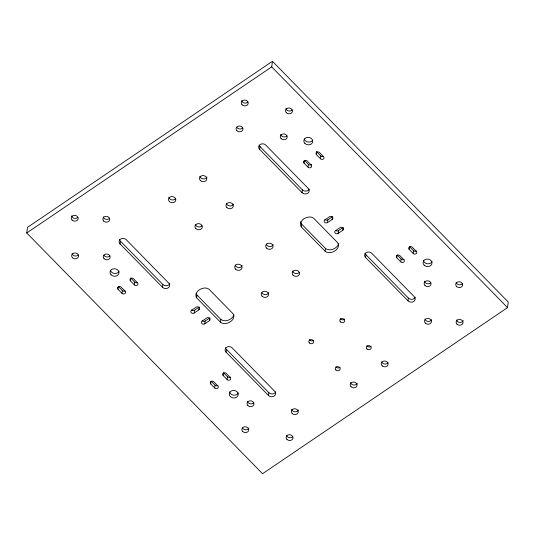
<?xml version="1.0" encoding="UTF-8"?>
<svg xmlns="http://www.w3.org/2000/svg" width="535" height="535" viewBox="0 0 535 535"><rect width="100%" height="100%" fill="white"/><g stroke="black" fill="none" stroke-linecap="round" stroke-linejoin="round"><path stroke-width="0.8" d="M26.75 232.972L27.472 227.388L272.442 61.291L508.25 302.028L507.528 307.612L262.558 473.709L26.75 232.972L271.72 66.875L272.442 61.291M120.081 243.96A4.086 3.411 7.4 0 1 120.535 239.152A4.086 3.411 7.4 0 1 126.28 239.754L168.672 283.035A4.086 3.411 7.4 0 1 168.224 287.843A4.086 3.411 7.4 0 1 162.473 287.241L120.081 243.96L120.442 241.171A4.086 3.411 7.4 0 1 119.532 239.54M118.008 289.254A2.046 1.705 7.4 0 1 118.228 286.854A2.046 1.705 7.4 0 1 121.104 287.155L125.083 291.214A2.046 1.705 7.4 0 1 124.856 293.615A2.046 1.705 7.4 0 1 121.98 293.314L118.008 289.254L118.369 286.466L122.341 290.525A2.046 1.705 7.4 0 0 125.217 290.826M121.98 293.314L122.341 290.525M130.406 280.848A2.046 1.705 7.4 0 1 130.634 278.441A2.046 1.705 7.4 0 1 133.509 278.742L137.482 282.801A2.046 1.705 7.4 0 1 137.261 285.202A2.046 1.705 7.4 0 1 134.385 284.901L130.406 280.848L130.774 278.053L134.746 282.112A2.046 1.705 7.4 0 0 137.622 282.413M134.385 284.901L134.746 282.112M162.473 287.241L162.834 284.446L120.442 241.171M194.172 313.015L194.533 310.22L199.18 307.07L198.819 309.859L194.172 313.015A2.046 1.705 7.4 0 1 191.296 312.714A2.046 1.705 7.4 0 1 191.517 310.307L196.171 307.157A2.046 1.705 7.4 0 1 199.047 307.458A2.046 1.705 7.4 0 1 198.819 309.859M196.619 297.848C192.901 291.515 204.216 285.135 209.158 289.348L232.999 313.691C236.871 320.077 225.416 326.531 220.467 322.19L196.619 297.848L196.98 295.059L196.084 293.387M204.765 323.835L205.132 321.04L209.78 317.89L209.419 320.679L204.765 323.835A2.046 1.705 7.4 0 1 201.889 323.535A2.046 1.705 7.4 0 1 202.116 321.127L206.771 317.977A2.046 1.705 7.4 0 1 209.646 318.278A2.046 1.705 7.4 0 1 209.419 320.679M210.736 383.929A2.046 1.705 7.4 0 1 210.964 381.522A2.046 1.705 7.4 0 1 213.839 381.823L217.812 385.882A2.046 1.705 7.4 0 1 217.584 388.29A2.046 1.705 7.4 0 1 214.716 387.989L210.736 383.929L211.098 381.141L215.077 385.193A2.046 1.705 7.4 0 0 217.952 385.494M220.467 322.19L220.828 319.402L196.98 295.059M214.716 387.989L215.077 385.193M226.058 352.157A4.086 3.411 7.4 0 1 226.512 347.349A4.086 3.411 7.4 0 1 232.264 347.951L274.656 391.232A4.086 3.411 7.4 0 1 274.201 396.04A4.086 3.411 7.4 0 1 268.45 395.439L226.058 352.157L226.425 349.368A4.086 3.411 7.4 0 1 225.516 347.73M223.142 375.516A2.046 1.705 7.4 0 1 223.369 373.116A2.046 1.705 7.4 0 1 226.245 373.417L230.217 377.476A2.046 1.705 7.4 0 1 229.99 379.877A2.046 1.705 7.4 0 1 227.114 379.576L223.142 375.516L223.503 372.728L227.475 376.787A2.046 1.705 7.4 0 0 230.351 377.088M227.114 379.576L227.475 376.787M259.622 149.352A4.086 3.411 7.4 0 1 260.07 144.544A4.086 3.411 7.4 0 1 265.821 145.145L308.213 188.42A4.086 3.411 7.4 0 1 307.765 193.229A4.086 3.411 7.4 0 1 302.014 192.627L259.622 149.352L259.983 146.557A4.086 3.411 7.4 0 1 259.401 145.787M268.45 395.439L268.817 392.643L226.425 349.368M304.061 163.108A2.046 1.705 7.4 0 1 304.281 160.701A2.046 1.705 7.4 0 1 307.157 161.002L311.136 165.061A2.046 1.705 7.4 0 1 310.909 167.468A2.046 1.705 7.4 0 1 308.033 167.167L304.061 163.108L304.422 160.319L308.394 164.372A2.046 1.705 7.4 0 0 311.624 164.359M302.014 192.627L302.375 189.838L259.983 146.557M308.033 167.167L308.394 164.372M301.272 226.887C297.4 220.507 308.855 214.053 313.811 218.387L337.659 242.736C341.531 249.116 330.075 255.57 325.12 251.229L301.272 226.887L301.64 224.098L300.657 221.778M316.459 154.695A2.046 1.705 7.4 0 1 316.687 152.294A2.046 1.705 7.4 0 1 319.562 152.595L323.535 156.655A2.046 1.705 7.4 0 1 323.314 159.055A2.046 1.705 7.4 0 1 320.438 158.755L316.459 154.695L316.827 151.907A2.046 1.705 7.4 0 1 316.533 151.519M320.438 158.755L320.799 155.966L316.827 151.907M327.507 222.607L327.868 219.818L332.523 216.662L332.155 219.45L327.507 222.607A2.046 1.705 7.4 0 1 324.631 222.306A2.046 1.705 7.4 0 1 324.859 219.898L329.507 216.749A2.046 1.705 7.4 0 1 332.382 217.049A2.046 1.705 7.4 0 1 332.155 219.45M325.12 251.229L325.481 248.441L301.64 224.098M338.107 233.427L338.468 230.638L343.116 227.482L342.754 230.271L338.107 233.427A2.046 1.705 7.4 0 1 335.231 233.126A2.046 1.705 7.4 0 1 335.458 230.719L340.106 227.569A2.046 1.705 7.4 0 1 342.982 227.87A2.046 1.705 7.4 0 1 342.754 230.271M365.599 257.549A4.086 3.411 7.4 0 1 366.054 252.741A4.086 3.411 7.4 0 1 371.805 253.343L414.197 296.617A4.086 3.411 7.4 0 1 413.742 301.426A4.086 3.411 7.4 0 1 407.991 300.824L365.599 257.549L365.96 254.754A4.086 3.411 7.4 0 1 365.051 253.122M396.789 257.776A2.046 1.705 7.4 0 1 397.017 255.376A2.046 1.705 7.4 0 1 399.892 255.676L403.865 259.736A2.046 1.705 7.4 0 1 403.637 262.137A2.046 1.705 7.4 0 1 400.768 261.836L396.789 257.776L397.151 254.988L401.13 259.047A2.046 1.705 7.4 0 0 404.005 259.348M400.768 261.836L401.13 259.047M409.195 249.37A2.046 1.705 7.4 0 1 409.422 246.963A2.046 1.705 7.4 0 1 412.298 247.264L416.27 251.323A2.046 1.705 7.4 0 1 416.043 253.73A2.046 1.705 7.4 0 1 413.167 253.429L409.195 249.37L409.556 246.582L413.528 250.634A2.046 1.705 7.4 0 0 416.404 250.935M413.167 253.429L413.528 250.634M407.991 300.824L408.352 298.035L365.96 254.754M338.815 243.639C337.057 248.548 329.888 251.838 325.481 248.441M234.042 314.954C232.056 319.609 225.141 322.739 220.828 319.402M271.72 66.875L507.528 307.612M247.932 101.944A3.478 2.902 7.4 0 1 244.355 103.001A3.478 2.902 7.4 0 1 241.666 100.58M242.729 127.878A3.478 2.902 7.4 0 1 236.744 127.25M286.981 135.803A3.478 2.902 7.4 0 1 283.403 136.86A3.478 2.902 7.4 0 1 280.714 134.445M292.184 109.869A3.478 2.902 7.4 0 1 288.606 110.932A3.478 2.902 7.4 0 1 285.917 108.511M463.21 320.639A3.478 2.902 7.4 0 1 459.665 322.431A3.478 2.902 7.4 0 1 456.529 319.937M431.631 319.642A3.478 2.902 7.4 0 1 428.087 321.435A3.478 2.902 7.4 0 1 424.951 318.947M430.815 282.647A3.478 2.902 7.4 0 1 427.238 283.704A3.478 2.902 7.4 0 1 424.549 281.29M462.394 283.637A3.478 2.902 7.4 0 1 458.816 284.7A3.478 2.902 7.4 0 1 456.128 282.279M77.916 217.217A3.478 2.902 7.4 0 1 74.338 218.28A3.478 2.902 7.4 0 1 71.65 215.859M109.494 218.213A3.478 2.902 7.4 0 1 105.917 219.27A3.478 2.902 7.4 0 1 103.228 216.849M109.896 255.87A3.478 2.902 7.4 0 1 103.91 255.242M78.317 254.881A3.478 2.902 7.4 0 1 74.739 255.937A3.478 2.902 7.4 0 1 72.051 253.516M292.779 436.573A3.478 2.902 7.4 0 1 289.201 437.63A3.478 2.902 7.4 0 1 286.513 435.216M298.396 409.977A3.478 2.902 7.4 0 1 294.859 411.769A3.478 2.902 7.4 0 1 291.722 409.282M253.737 402.715A3.478 2.902 7.4 0 1 250.159 403.771A3.478 2.902 7.4 0 1 247.471 401.357M248.942 427.987A3.478 2.902 7.4 0 1 245.853 429.799A3.478 2.902 7.4 0 1 242.542 428.02M273.218 244.622A3.678 3.07 7.4 0 1 269.473 246.521A3.678 3.07 7.4 0 1 266.149 243.886M242.208 265.648A3.678 3.07 7.4 0 1 238.463 267.547A3.678 3.07 7.4 0 1 235.139 264.912M268.704 292.698A3.678 3.07 7.4 0 1 265.434 294.618A3.678 3.07 7.4 0 1 261.929 292.732M299.279 272.375A3.678 3.07 7.4 0 1 295.487 273.492A3.678 3.07 7.4 0 1 292.645 270.931M175.534 198.726A3.678 3.07 7.4 0 1 171.748 199.849A3.678 3.07 7.4 0 1 168.899 197.288M202.029 225.777A3.678 3.07 7.4 0 1 198.244 226.9A3.678 3.07 7.4 0 1 195.395 224.339M206.978 177.005A3.678 3.07 7.4 0 1 203.233 178.897A3.678 3.07 7.4 0 1 199.909 176.262M233.474 204.049A3.678 3.07 7.4 0 1 229.729 205.948A3.678 3.07 7.4 0 1 226.405 203.313M275.759 391.834A4.086 3.411 7.4 0 1 268.817 392.643M415.3 297.226A4.086 3.411 7.4 0 1 408.352 298.035M309.324 189.029A4.086 3.411 7.4 0 1 302.375 189.838M169.782 283.637A4.086 3.411 7.4 0 1 162.834 284.446M388.089 362.583A3.478 2.902 7.4 0 1 384.712 364.014A3.478 2.902 7.4 0 1 381.702 361.874M357.266 383.247A3.478 2.902 7.4 0 1 353.729 385.039A3.478 2.902 7.4 0 1 350.592 382.552M344.634 319.087A2.454 2.046 7.4 0 1 340.407 318.646M340.12 367.164A2.454 2.046 7.4 0 1 335.893 366.722M313.202 340.494A2.454 2.046 7.4 0 1 309.404 339.671M432.119 261.448A4.501 3.752 7.4 0 1 427.539 263.768A4.501 3.752 7.4 0 1 423.479 260.545M312.36 140.585A4.501 3.752 7.4 0 1 307.732 141.956A4.501 3.752 7.4 0 1 304.254 138.826M238.316 392.857A4.501 3.752 7.4 0 1 233.735 395.171A4.501 3.752 7.4 0 1 229.675 391.948M119.091 271.131A4.501 3.752 7.4 0 1 114.51 273.452A4.501 3.752 7.4 0 1 110.451 270.228M371.13 346.138A2.454 2.046 7.4 0 1 366.903 345.697M194.533 310.22A2.046 1.705 7.4 0 1 191.657 309.919M205.132 321.04A2.046 1.705 7.4 0 1 202.257 320.739M338.468 230.638A2.046 1.705 7.4 0 1 335.592 230.338M327.868 219.818A2.046 1.705 7.4 0 1 324.992 219.517M323.227 156.494A2.046 1.705 7.4 0 1 320.799 155.966M424.964 285.463A3.478 2.902 7.4 0 0 430.869 284.774A3.478 2.902 7.4 0 0 426.963 280.795A3.478 2.902 7.4 0 0 424.964 285.463M456.542 286.459A3.478 2.902 7.4 0 0 462.447 285.77A3.478 2.902 7.4 0 0 458.542 281.784A3.478 2.902 7.4 0 0 456.542 286.459M425.365 323.127A3.478 2.902 7.4 0 0 431.263 322.438A3.478 2.902 7.4 0 0 427.365 318.452A3.478 2.902 7.4 0 0 425.365 323.127M456.943 324.116A3.478 2.902 7.4 0 0 462.842 323.428A3.478 2.902 7.4 0 0 458.943 319.442A3.478 2.902 7.4 0 0 456.943 324.116M236.871 130.694A3.478 2.902 7.4 0 0 242.776 130.005A3.478 2.902 7.4 0 0 238.877 126.026A3.478 2.902 7.4 0 0 236.871 130.694M242.081 104.76A3.478 2.902 7.4 0 0 247.986 104.071A3.478 2.902 7.4 0 0 244.08 100.092A3.478 2.902 7.4 0 0 242.081 104.76M281.122 138.618A3.478 2.902 7.4 0 0 287.027 137.93A3.478 2.902 7.4 0 0 283.129 133.951A3.478 2.902 7.4 0 0 281.122 138.618M286.332 112.691A3.478 2.902 7.4 0 0 292.237 112.002A3.478 2.902 7.4 0 0 288.332 108.016A3.478 2.902 7.4 0 0 286.332 112.691M72.064 220.039A3.478 2.902 7.4 0 0 77.97 219.35A3.478 2.902 7.4 0 0 74.064 215.364A3.478 2.902 7.4 0 0 72.064 220.039M103.643 221.029A3.478 2.902 7.4 0 0 109.548 220.34A3.478 2.902 7.4 0 0 105.642 216.361A3.478 2.902 7.4 0 0 103.643 221.029M104.044 258.686A3.478 2.902 7.4 0 0 109.949 257.997A3.478 2.902 7.4 0 0 106.044 254.018A3.478 2.902 7.4 0 0 104.044 258.686M72.466 257.696A3.478 2.902 7.4 0 0 78.371 257.007A3.478 2.902 7.4 0 0 74.465 253.028A3.478 2.902 7.4 0 0 72.466 257.696M242.676 431.464A3.478 2.902 7.4 0 0 248.574 430.775A3.478 2.902 7.4 0 0 244.676 426.796A3.478 2.902 7.4 0 0 242.676 431.464M247.879 405.53A3.478 2.902 7.4 0 0 253.784 404.841A3.478 2.902 7.4 0 0 249.878 400.862A3.478 2.902 7.4 0 0 247.879 405.53M286.927 439.395A3.478 2.902 7.4 0 0 292.826 438.7A3.478 2.902 7.4 0 0 288.927 434.721A3.478 2.902 7.4 0 0 286.927 439.395M292.13 413.461A3.478 2.902 7.4 0 0 298.035 412.773A3.478 2.902 7.4 0 0 294.136 408.787A3.478 2.902 7.4 0 0 292.13 413.461M266.604 248.146A3.678 3.07 7.4 0 0 272.857 247.417A3.678 3.07 7.4 0 0 268.724 243.198A3.678 3.07 7.4 0 0 266.604 248.146M235.594 269.172A3.678 3.07 7.4 0 0 241.847 268.443A3.678 3.07 7.4 0 0 237.714 264.223A3.678 3.07 7.4 0 0 235.594 269.172M262.09 296.216A3.678 3.07 7.4 0 0 268.343 295.487A3.678 3.07 7.4 0 0 264.21 291.274A3.678 3.07 7.4 0 0 262.09 296.216M293.1 275.197A3.678 3.07 7.4 0 0 299.353 274.462A3.678 3.07 7.4 0 0 295.22 270.249A3.678 3.07 7.4 0 0 293.1 275.197M169.354 201.548A3.678 3.07 7.4 0 0 175.607 200.819A3.678 3.07 7.4 0 0 171.481 196.599A3.678 3.07 7.4 0 0 169.354 201.548M200.364 180.522A3.678 3.07 7.4 0 0 206.617 179.793A3.678 3.07 7.4 0 0 202.484 175.574A3.678 3.07 7.4 0 0 200.364 180.522M226.86 207.573A3.678 3.07 7.4 0 0 233.113 206.844A3.678 3.07 7.4 0 0 228.98 202.625A3.678 3.07 7.4 0 0 226.86 207.573M195.85 228.599A3.678 3.07 7.4 0 0 202.103 227.87A3.678 3.07 7.4 0 0 197.977 223.65A3.678 3.07 7.4 0 0 195.85 228.599M382.311 365.973A3.478 2.902 7.4 0 0 388.035 364.676A3.478 2.902 7.4 0 0 383.602 361.105A3.478 2.902 7.4 0 0 382.311 365.973M351 386.731A3.478 2.902 7.4 0 0 356.905 386.036A3.478 2.902 7.4 0 0 353.006 382.057A3.478 2.902 7.4 0 0 351 386.731M340.394 321.903A2.454 2.046 7.4 0 0 344.56 321.415A2.454 2.046 7.4 0 0 341.811 318.599A2.454 2.046 7.4 0 0 340.394 321.903M309.384 342.922A2.454 2.046 7.4 0 0 313.557 342.44A2.454 2.046 7.4 0 0 310.802 339.625A2.454 2.046 7.4 0 0 309.384 342.922M335.88 369.973A2.454 2.046 7.4 0 0 340.046 369.484A2.454 2.046 7.4 0 0 337.297 366.676A2.454 2.046 7.4 0 0 335.88 369.973M111.086 274.816A4.501 3.752 7.4 0 0 118.73 273.927A4.501 3.752 7.4 0 0 113.681 268.771A4.501 3.752 7.4 0 0 111.086 274.816M230.311 396.535A4.501 3.752 7.4 0 0 237.955 395.646A4.501 3.752 7.4 0 0 232.906 390.49A4.501 3.752 7.4 0 0 230.311 396.535M424.121 265.133A4.501 3.752 7.4 0 0 431.758 264.243A4.501 3.752 7.4 0 0 426.709 259.087A4.501 3.752 7.4 0 0 424.121 265.133M304.89 143.413A4.501 3.752 7.4 0 0 312.534 142.517A4.501 3.752 7.4 0 0 307.485 137.368A4.501 3.752 7.4 0 0 304.89 143.413M366.89 348.947A2.454 2.046 7.4 0 0 371.056 348.459A2.454 2.046 7.4 0 0 368.307 345.65A2.454 2.046 7.4 0 0 366.89 348.947"/></g></svg>
